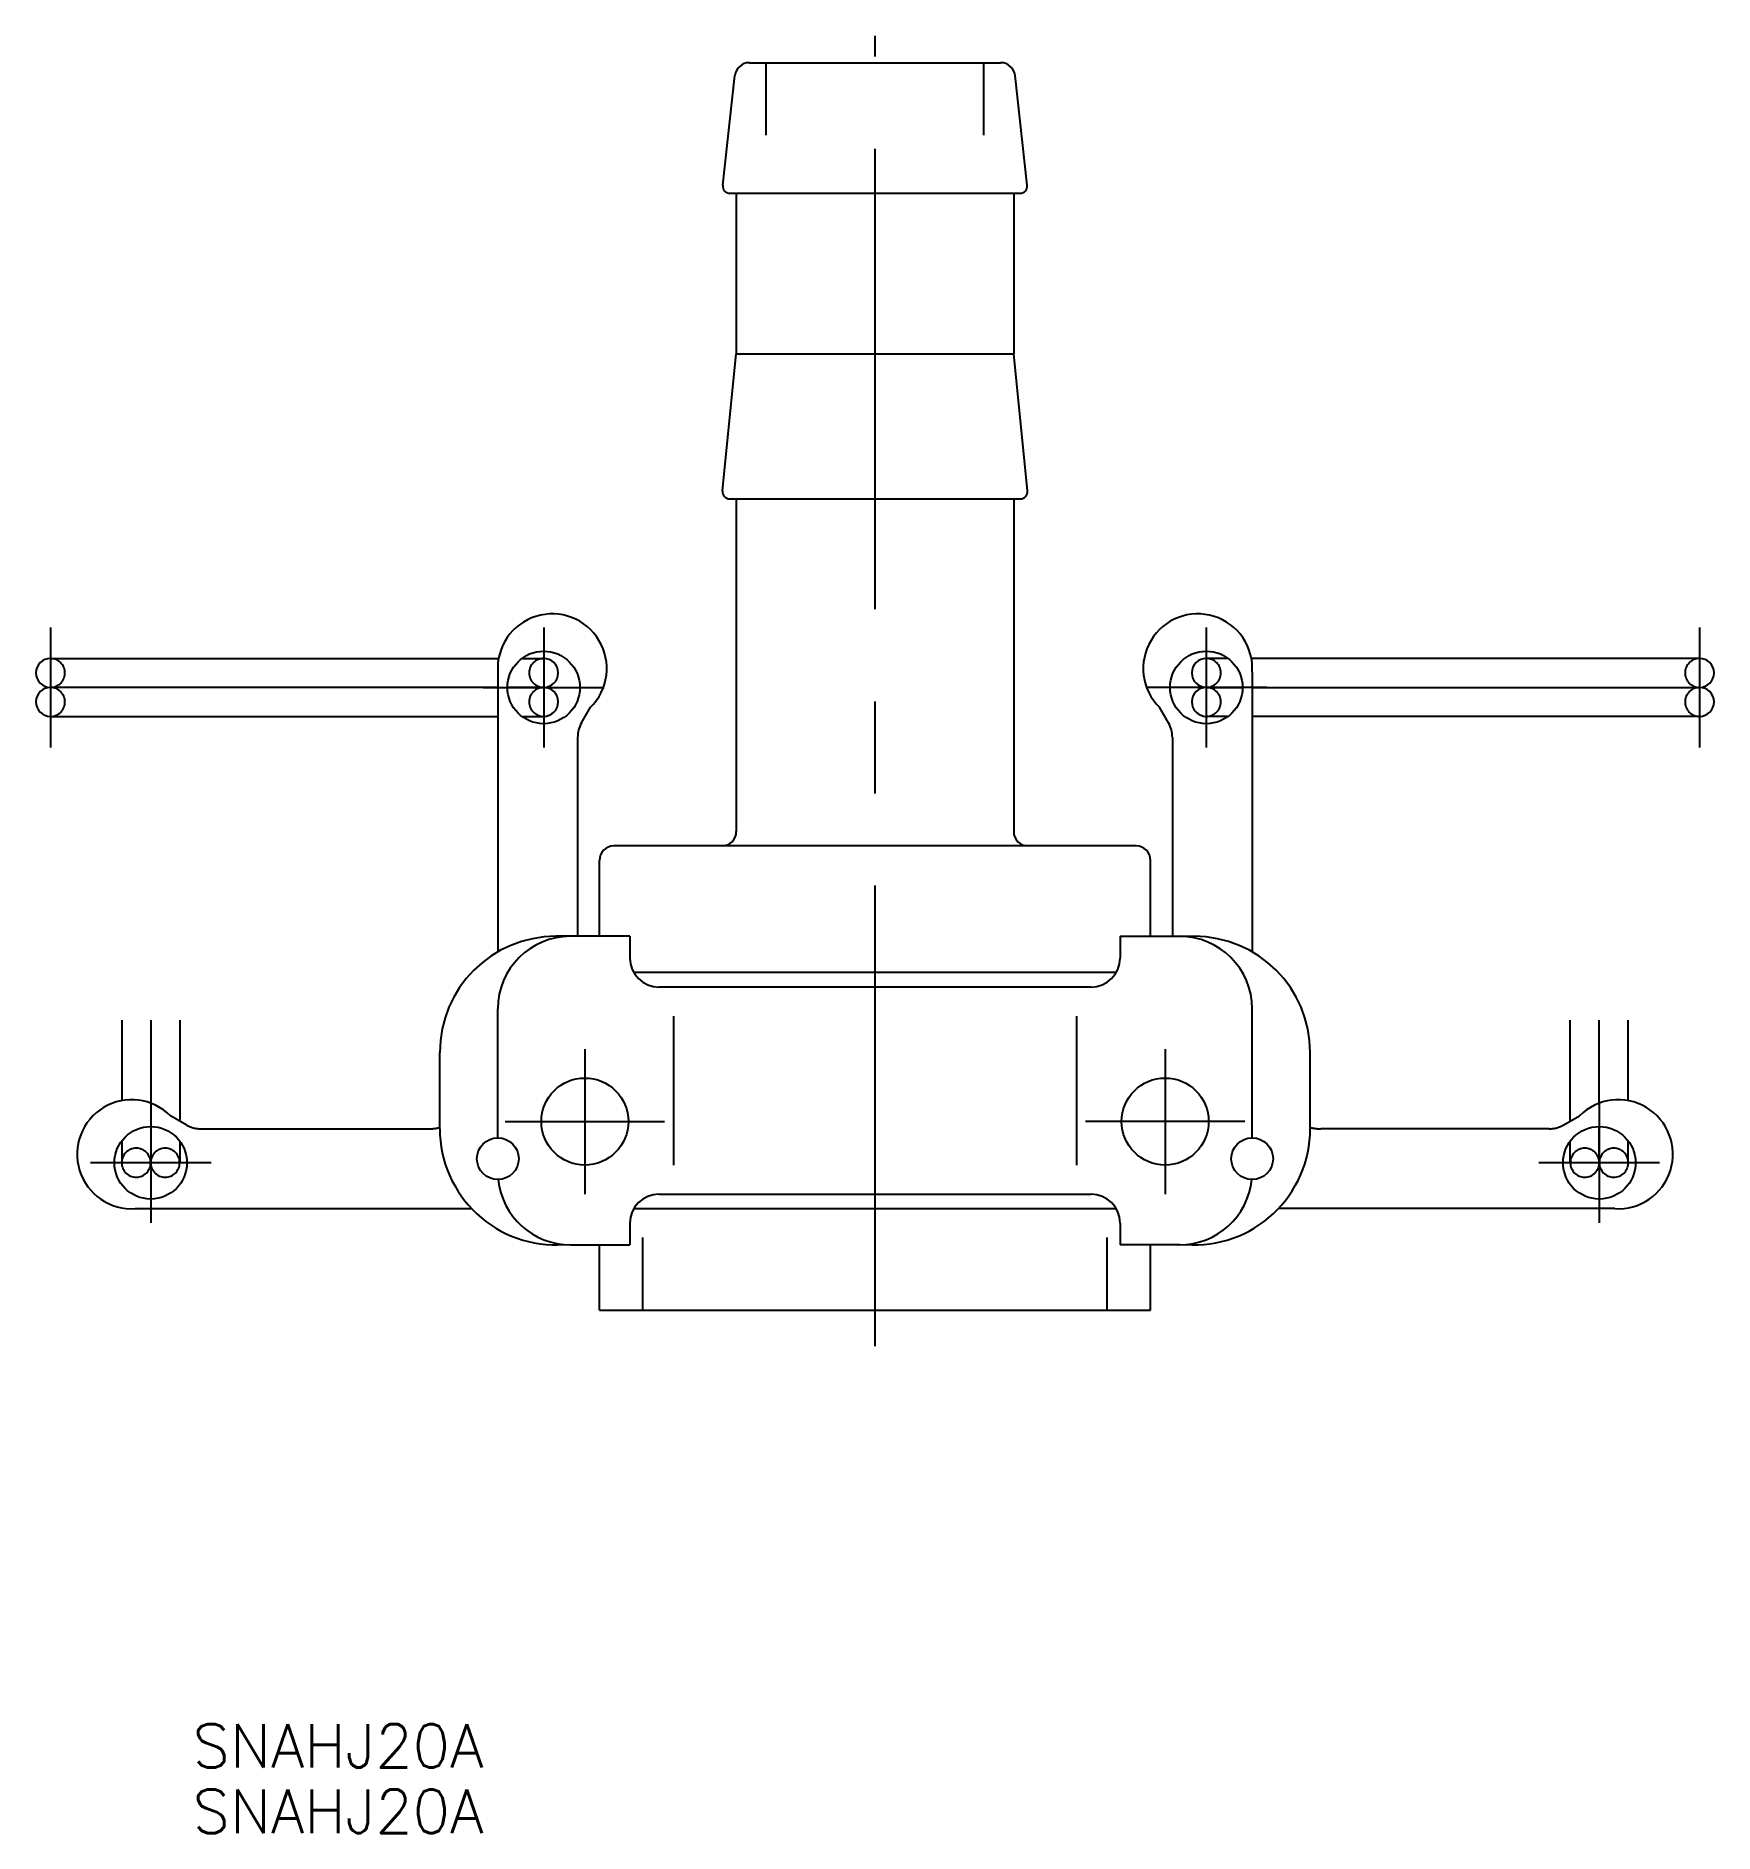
# Model space of a CAD drawing. Extents: x -58 to 58, y -36 to 88.
import ezdxf

# ---------------------------------------------------------------- set-up
doc = ezdxf.new("R2010")
doc.units = 0
for name, pattern in [('CENTER', [50.8, 31.75, -6.35, 6.35, -6.35]), ('DASHED', [19.05, 12.7, -6.35]), ('PHANTOM', [63.5, 31.75, -6.35, 6.35, -6.35, 6.35, -6.35])]:
    doc.linetypes.add(name, pattern=pattern)
doc.layers.get('0').update_dxf_attribs({"linetype": 'CONTINUOUS'})
doc.layers.add('CENTER', color=1, linetype='CENTER')
doc.styles.get("Standard").update_dxf_attribs({"font": 'txt.shx', "height": 3, "bigfont": 'bigfont.shx'})

# ---------------------------------------------------------------- blocks, each defined once
blk = doc.blocks.new('*U9')
at = {"color": 7, "linetype": 'CONTINUOUS'}
blk.add_text('SNAHJ20A', height=3, dxfattribs=at).set_placement((-47.04, -31.54))
blk = doc.blocks.new('*U10')
at = {"color": 7, "linetype": 'CONTINUOUS'}
blk.add_text('SNAHJ20A', height=3, dxfattribs=at).set_placement((-47.04, -36.05))

msp = doc.modelspace()

# ---------------------------------------------------------------- linework, layer by layer
at = {"color": 7, "linetype": 'CONTINUOUS'}
for p, q in [((-8.66, 86), (8.66, 86)), ((-10.5, 77.56), (-9.66, 85.11)), ((10.5, 77.56), (9.66, 85.11)), ((-10, 77), (10, 77)), ((-9.56, 77), (-9.56, 65.93)), ((9.56, 77), (9.56, 65.93)), ((-10.51, 56.48), (-9.56, 65.93)), ((-9.56, 65.93), (9.56, 65.93)), ((10.51, 56.48), (9.56, 65.93)), ((-10.01, 55.93), (10.01, 55.93)), ((-9.56, 55.93), (-9.56, 33)), ((9.56, 55.93), (9.56, 33)), ((-56.84, 44.93), (-25.94, 44.93)), ((-24.34, 44.93), (-22.84, 44.93)), ((24.34, 44.93), (22.84, 44.93)), ((56.84, 44.93), (25.94, 44.93)), ((-26, 43.99), (-26, 24.69)), ((26, 43.99), (26, 24.69)), ((-26, 42.93), (-56.84, 42.93)), ((-22.84, 42.93), (-25.34, 42.93)), ((22.84, 42.93), (25.34, 42.93)), ((26, 42.93), (56.84, 42.93)), ((-56.84, 40.93), (-26, 40.93)), ((-24.34, 40.93), (-22.84, 40.93)), ((-20.23, 40.48), (-19.61, 41.56)), ((20.23, 40.48), (19.61, 41.56)), ((24.34, 40.93), (22.84, 40.93)), ((56.84, 40.93), (26, 40.93)), ((-20.5, 39.48), (-20.5, 25.77)), ((20.5, 39.48), (20.5, 25.77)), ((-19, 25.77), (-19, 31)), ((18, 32), (-18, 32)), ((19, 25.77), (19, 31)), ((-16.89, 25.77), (-22, 25.77)), ((-16.89, 25.77), (-16.89, 24.27)), ((16.89, 25.77), (16.89, 24.27)), ((16.89, 25.77), (22, 25.77)), ((16.62, 23.27), (-16.62, 23.27)), ((14.89, 22.27), (-14.89, 22.27)), ((-26, 11.88), (-26, 20.77)), ((-13.89, 20.27), (-13.89, 10)), ((13.89, 20.27), (13.89, 10)), ((26, 11.88), (26, 20.77)), ((-30, 12.5), (-30, 17.77)), ((30, 12.5), (30, 17.77)), ((-14.89, 8), (14.89, 8)), ((-16.62, 7), (16.62, 7)), ((-16.89, 6), (-16.89, 4.5)), ((16.89, 6), (16.89, 4.5)), ((-21, 4.5), (-16.89, 4.5)), ((-19, 0), (-19, 4.5)), ((21, 4.5), (16.89, 4.5)), ((19, 0), (19, 4.5)), ((-19, 0), (19, 0))]:
    msp.add_line(p, q, dxfattribs=at)
at = {"color": 3, "linetype": 'DASHED'}
for p, q in [((-7.5, 81), (-7.5, 86)), ((7.5, 81), (7.5, 86)), ((-16, 0), (-16, 5)), ((16, 0), (16, 5))]:
    msp.add_line(p, q, dxfattribs=at)
at = {"color": 3, "linetype": 'PHANTOM'}
for p, q in [((-51.93, 20), (-51.93, 14.45)), ((-49.93, 20), (-49.93, 14.27)), ((-47.93, 20), (-47.93, 13.02)), ((47.93, 13.02), (47.93, 20)), ((49.93, 14.27), (49.93, 20)), ((51.93, 14.45), (51.93, 20)), ((-49.93, 14.3), (-49.93, 6.02)), ((49.93, 14.3), (49.93, 6.02)), ((-49.93, 12.66), (-49.93, 10.16)), ((-47.48, 12.77), (-48.56, 13.39)), ((-46.48, 12.5), (-30.73, 12.5)), ((46.48, 12.5), (30.73, 12.5)), ((47.48, 12.77), (48.56, 13.39)), ((49.93, 10.16), (49.93, 12.66)), ((-51.93, 11.66), (-51.93, 10.16)), ((-47.93, 11.66), (-47.93, 10.16)), ((47.93, 10.16), (47.93, 11.66)), ((51.93, 10.16), (51.93, 11.66)), ((-45.77, 10.16), (-54.09, 10.16)), ((54.09, 10.16), (45.77, 10.16)), ((-50.99, 7), (-27.81, 7)), ((50.99, 7), (27.81, 7))]:
    msp.add_line(p, q, dxfattribs=at)
at = {"color": 7, "linetype": 'CONTINUOUS'}
for centre, radius in [((-22.84, 42.93), 2.5), ((22.84, 42.93), 2.5), ((-20, 13), 3), ((20, 13), 3), ((-26, 10.44), 1.44), ((26, 10.44), 1.44)]:
    msp.add_circle(centre, radius, dxfattribs=at)
at = {"color": 3, "linetype": 'PHANTOM'}
for centre in [(-49.93, 10.16), (49.93, 10.16)]:
    msp.add_circle(centre, 2.5, dxfattribs=at)
at = {"color": 7, "linetype": 'CONTINUOUS'}
for centre, radius, start, end in [((-8.66, 85), 1, 90, 173.6598), ((8.66, 85), 1, 6.3402, 90), ((-10, 77.5), 0.5, 173.6598, 270), ((10, 77.5), 0.5, 270, 6.3402), ((-10.01, 56.43), 0.5, 174.2894, 270), ((10.01, 56.43), 0.5, 270, 5.7106), ((-22.25, 44.24), 3.76, 314.5836, 183.7661), ((22.25, 44.24), 3.76, 356.2339, 225.4164), ((-56.84, 43.93), 1, 90, 270), ((-22.84, 43.93), 1, 270, 90), ((22.84, 43.93), 1, 90, 270), ((56.84, 43.93), 1, 270, 90), ((-56.84, 41.93), 1, 90, 270), ((-22.84, 41.93), 1, 270, 90), ((22.84, 41.93), 1, 90, 270), ((56.84, 41.93), 1, 270, 90), ((-18.5, 39.48), 2, 150, 180), ((18.5, 39.48), 2, 0, 30), ((-10.56, 33), 1, 270, 0), ((10.56, 33), 1, 180, 270), ((-18, 31), 1, 90, 180), ((18, 31), 1, 0, 90), ((-22, 17.77), 8, 90, 180), ((-21, 20.77), 5, 90, 180), ((21, 20.77), 5, 0, 90), ((22, 17.77), 8, 0, 90), ((-14.89, 24.27), 2, 180, 270), ((14.89, 24.27), 2, 270, 360), ((-22, 12.5), 8, 180, 274.0037), ((22, 12.5), 8, 265.9963, 0), ((-21, 9.5), 5, 185.7047, 270), ((21, 9.5), 5, 270, 354.2953), ((-14.89, 6), 2, 90, 180), ((14.89, 6), 2, 0, 90)]:
    msp.add_arc(centre, radius, start, end, dxfattribs=at)
at = {"color": 3, "linetype": 'DASHED'}
for centre, start, end in [((-56.84, 43.93), 270, 90), ((-22.84, 43.93), 90, 270), ((22.84, 43.93), 270, 90), ((56.84, 43.93), 90, 270), ((-56.84, 41.93), 270, 90), ((-22.84, 41.93), 90, 270), ((22.84, 41.93), 270, 90), ((56.84, 41.93), 90, 270)]:
    msp.add_arc(centre, 1, start, end, dxfattribs=at)
at = {"color": 3, "linetype": 'PHANTOM'}
for centre, radius, start, end in [((-51.24, 10.75), 3.76, 44.5836, 273.7661), ((51.24, 10.75), 3.76, 266.2339, 135.4164), ((-46.48, 14.5), 2, 240, 270), ((-30.73, 15.5), 3, 270, 284.0685), ((30.73, 15.5), 3, 255.9315, 270), ((46.48, 14.5), 2, 270, 300), ((-50.93, 10.16), 1, 0, 180), ((-48.93, 10.16), 1, 0, 180), ((48.93, 10.16), 1, 360, 180), ((50.93, 10.16), 1, 360, 180), ((-50.93, 10.16), 1, 180, 0), ((-48.93, 10.16), 1, 180, 0), ((48.93, 10.16), 1, 180, 0), ((50.93, 10.16), 1, 180, 0)]:
    msp.add_arc(centre, radius, start, end, dxfattribs=at)
at = {"layer": 'CENTER', "color": 1, "linetype": 'CENTER'}
for p, q in [((0, -2.48), (0, 87.84)), ((-56.84, 47.07), (-56.84, 38.78)), ((-22.84, 47.07), (-22.84, 38.78)), ((22.84, 47.07), (22.84, 38.78)), ((56.84, 47.07), (56.84, 38.78)), ((-27, 42.93), (-18.68, 42.93)), ((27, 42.93), (18.68, 42.93)), ((-20, 18), (-20, 8)), ((20, 18), (20, 8)), ((-25.5, 13), (-14.5, 13)), ((25.5, 13), (14.5, 13))]:
    msp.add_line(p, q, dxfattribs=at)

# ---------------------------------------------------------------- block references
at = {"color": 7, "linetype": 'CONTINUOUS'}
for name in ['*U9', '*U10']:
    msp.add_blockref(name, (0, 0), dxfattribs=at)

doc.saveas('drawing.dxf')
